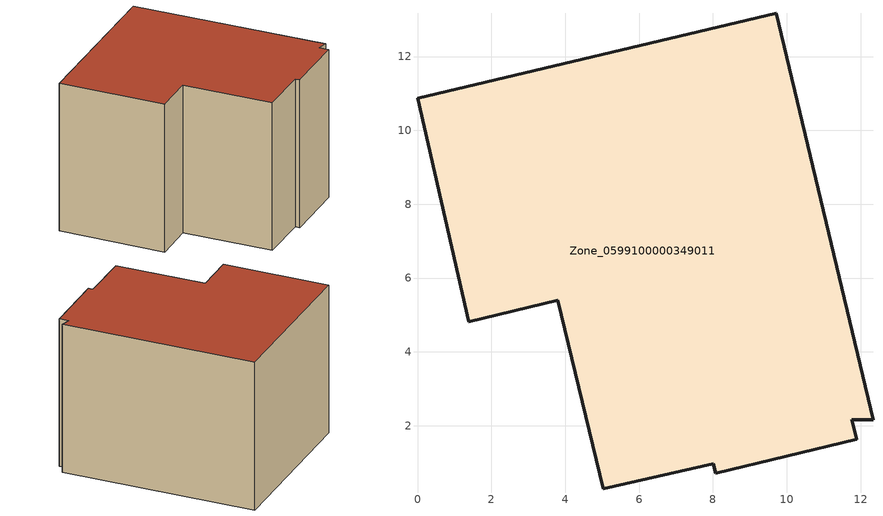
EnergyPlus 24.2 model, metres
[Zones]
Zone_0599100000349011
 floor ground (C_G): 0,10.87 9.71,13.17 12.34,2.16 11.77,2.16 11.9,1.63 8.07,0.71 8,0.97 5.02,0.29 3.8,5.4 1.39,4.82 z0
 wall outside (C_F): 9.71,13.17 0,10.87 1.39,4.82 3.8,5.4 5.02,0.29 8,0.97 8.07,0.71 11.9,1.63 11.77,2.16 12.34,2.16 9.71,13.17 z0:8.93
 roof outside (C_R): 8.07,0.71 11.9,1.63 11.77,2.16 12.34,2.16 9.71,13.17 0,10.87 1.39,4.82 3.8,5.4 5.02,0.29 8,0.97 z8.93
[BUILDING]
Pand.0599100000349011: North Axis=0; Terrain=City; Loads Convergence Tolerance Value=0.04; Temperature Convergence Tolerance Value=0.4; Solar Distribution=FullExterior; Maximum Number of Warmup Days=25; Minimum Number of Warmup Days=1
[Site:Location]
Rotterdam.The.Hague.AP_ZH_NLD Design_Conditions: Latitude=51.96; Longitude=4.45; Time Zone=1; Elevation=-4.5
[SITE:GROUNDTEMPERATURE:BUILDINGSURFACE]
18, 18, 18, 18, 18, 18, 18, 18, 18, 18, 18, 18
[MATERIAL] Thermal Absorptance=0.9; Solar Absorptance=0.7; Visible Absorptance=0.7
Name | Roughness | Thickness | Conductivity | Density | Specific Heat
G.D.1992-2005 | MediumSmooth | 0.15 | 0.06 | 540 | 1210
F.D.1992-2005 | Rough | 0.3 | 0.12 | 1920 | 840
R.D.1992-2005 | MediumRough | 0.2 | 0.08 | 1500 | 1000
[CONSTRUCTION]
C_G: G.D.1992-2005
C_F: F.D.1992-2005
C_R: R.D.1992-2005
[ZONE]
Zone_0599100000349011: Type=1; Multiplier=1; Ceiling Height=Autocalculate; Volume=Autocalculate; Floor Area=autocalculate; Part of Total Floor Area=Yes
[ZONEINFILTRATION:DESIGNFLOWRATE]
Infil_Zone_0599100000349011: Zone or ZoneList or Space or SpaceList=Zone_0599100000349011; Schedule=AlwaysOn; Design Flow Rate Calculation Method=Flow/Area; Flow Rate per Floor Area=0.0021; Constant Term Coefficient=1; Temperature Term Coefficient=0; Velocity Term Coefficient=0; Velocity Squared Term Coefficient=0
[HVACTEMPLATE:ZONE:IDEALLOADSAIRSYSTEM]
Zone_0599100000349011: Maximum Heating Supply Air Temperature=50; Minimum Cooling Supply Air Temperature=13; Maximum Heating Supply Air Humidity Ratio=0.0156; Minimum Cooling Supply Air Humidity Ratio=0.0077; Heating Limit=NoLimit; Cooling Limit=NoLimit; Dehumidification Control Type=ConstantSensibleHeatRatio; Cooling Sensible Heat Ratio=0.7; Dehumidification Setpoint=60; Humidification Control Type=None; Humidification Setpoint=30; Outdoor Air Method=None; Outdoor Air Flow Rate per Person=0.00944; Outdoor Air Flow Rate per Zone Floor Area=0; Outdoor Air Flow Rate per Zone=0; Demand Controlled Ventilation Type=None; Outdoor Air Economizer Type=NoEconomizer; Heat Recovery Type=None; Sensible Heat Recovery Effectiveness=0.7; Latent Heat Recovery Effectiveness=0.65
[ZONECONTROL:THERMOSTAT]
ThermostatControl_Zone_0599100000349011: Zone or ZoneList=Zone_0599100000349011; Control Type Schedule=DualSetpointControlType; Control 1=Thermostat_Zone_0599100000349011; Temperature Difference Between Cutout And Setpoint=0
[THERMOSTATSETPOINT:DUALSETPOINT]
Thermostat_Zone_0599100000349011: Heating Setpoint Temperature Schedule=HeatingSetpoint_Zone_0599100000349011; Cooling Setpoint Temperature Schedule=CoolingSetpoint_Zone_0599100000349011
[SCHEDULE:COMPACT]
HeatingSetpoint_Zone_0599100000349011: Through: 12/31, For: AllDays, Until: 24:00, 21
CoolingSetpoint_Zone_0599100000349011: Through: 12/31, For: AllDays, Until: 24:00, 24
DualSetpointControlType: Through: 12/31, For: AllDays, Until: 24:00, 4
AlwaysOn: Through: 12/31, For: AllDays, Until: 24:00, 1
